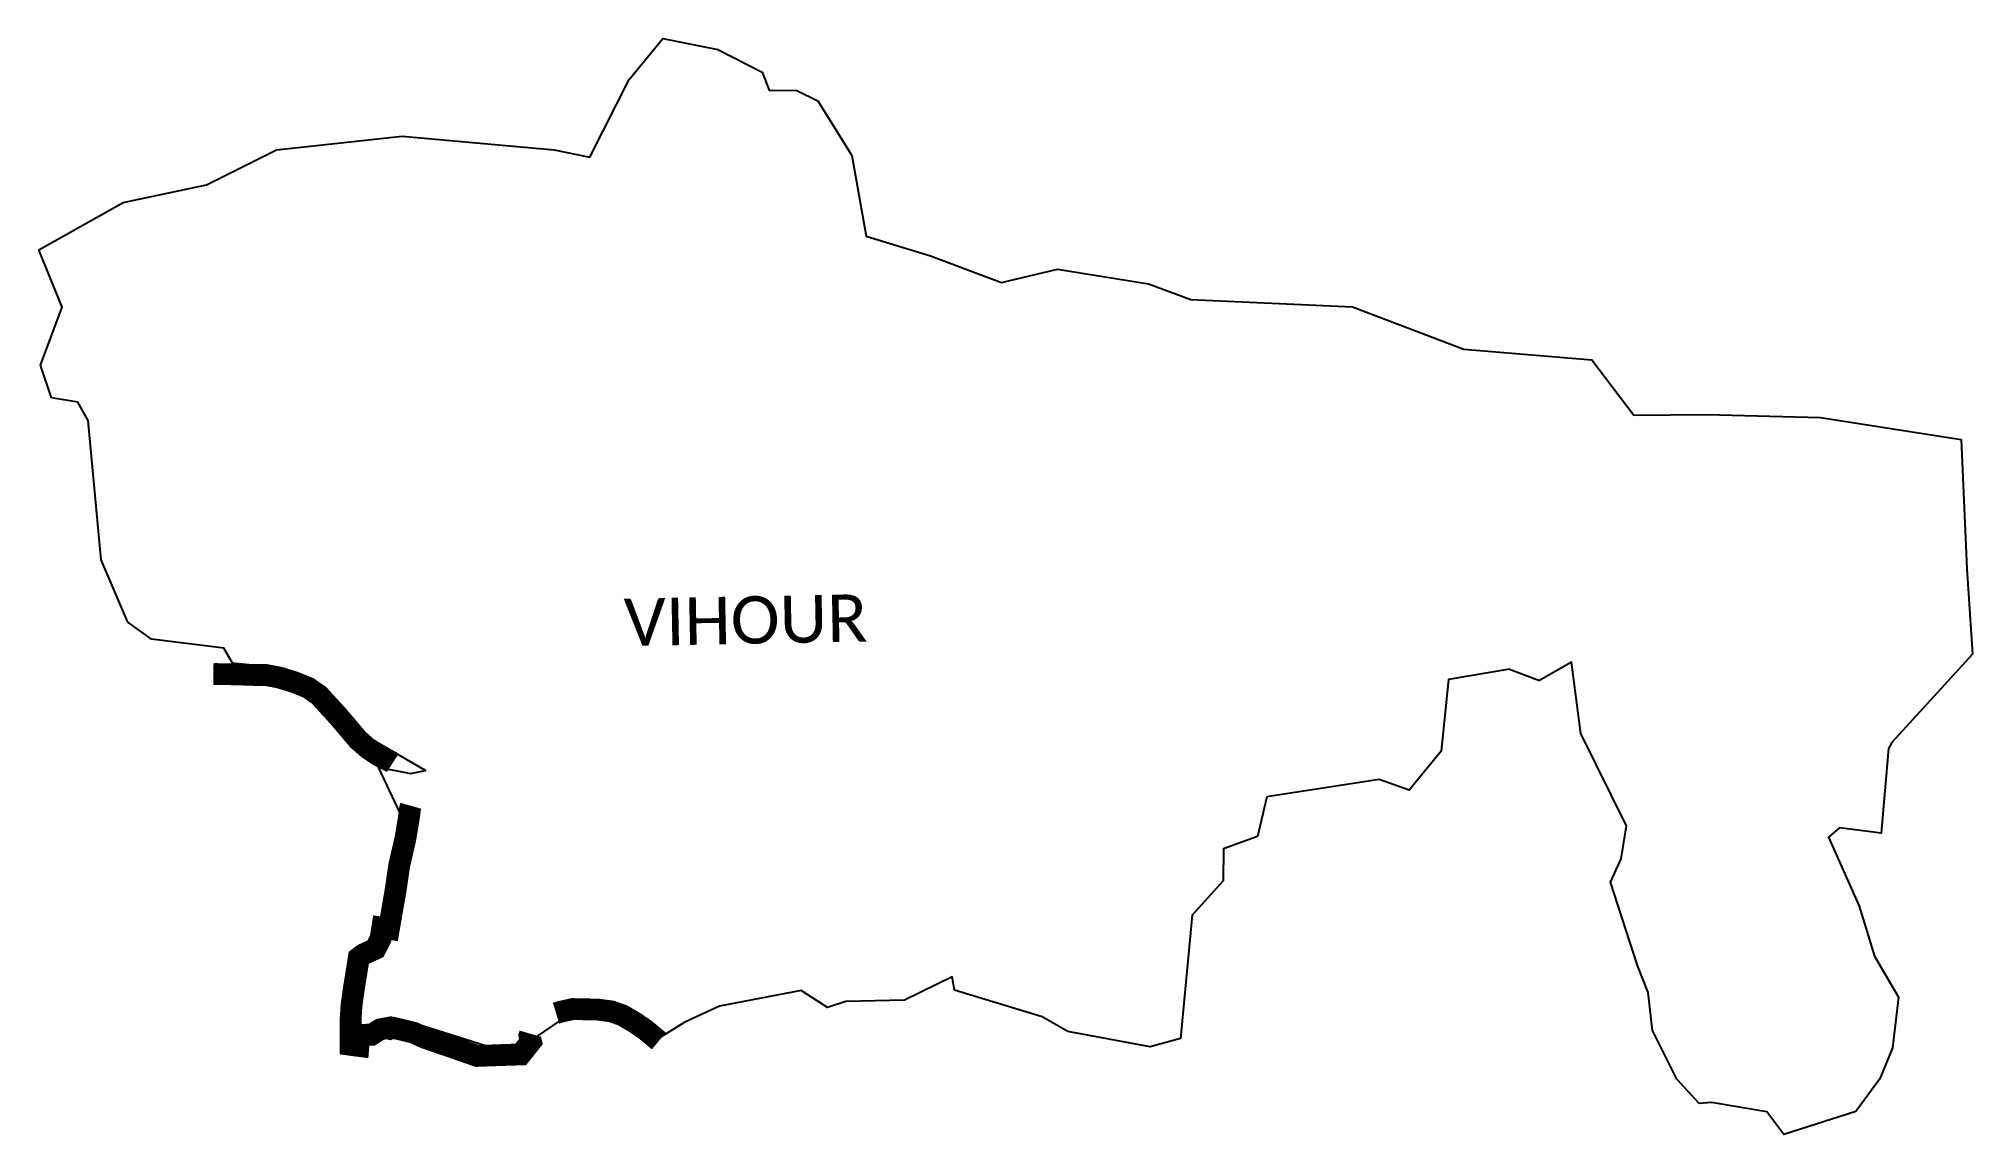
# Model space of a CAD drawing. Header units: metres. Extents: x 281090 to 285520, y 2029258 to 2031768.
import ezdxf

# ---------------------------------------------------------------- set-up
doc = ezdxf.new("R2010")
doc.units = ezdxf.units.M
for name, color, linetype in [('ARTIFICIALLY PROTECTED', 10, 'Continuous'), ('village', 3, 'Continuous'), ('VILLAGE NAME', 250, 'Continuous')]:
    doc.layers.add(name, color=color, linetype=linetype)
doc.styles.get("Standard").update_dxf_attribs({"font": 'simplex.shx'})

msp = doc.modelspace()

# ---------------------------------------------------------------- linework, layer by layer
at = {"color": 3, "flags": 128}
for points in [[(281119.2, 2030945.8), (281093.5, 2031020.3)], [(284459.5, 2030323.9), (284527.9, 2030297.8)]]:
    msp.add_lwpolyline(points, dxfattribs=at)
at = {"layer": 'ARTIFICIALLY PROTECTED', "const_width": 50, "flags": 128}
for points in [[(281489.9, 2030312.8), (281512.5, 2030312.5), (281535, 2030312.2), (281551.3, 2030311.9)], [(281543.1, 2030312), (281591.8, 2030310.4), (281608.9, 2030310.8), (281638.9, 2030305.2), (281673.6, 2030294.7), (281686, 2030289.8), (281707.1, 2030281.4), (281732, 2030263.9), (281775.9, 2030215.9), (281821.3, 2030162.4), (281843.1, 2030143.1), (281868.6, 2030125.9), (281898.2, 2030111.2), (281901, 2030109.4)], [(281942.2, 2030011), (281940.6, 2030005.3), (281937.5, 2029981.4), (281929.6, 2029934.8), (281915.7, 2029874.4), (281907.2, 2029816.5), (281892, 2029729.3), (281876.8, 2029731.6), (281872.7, 2029705.8), (281861.3, 2029683.5), (281832.9, 2029670.3), (281823, 2029662.6), (281818.3, 2029633), (281812.7, 2029598.6), (281806.2, 2029552.8), (281804.3, 2029520.9), (281804.1, 2029463.4), (281822.2, 2029461), (281824.3, 2029485.8), (281842.2, 2029486.5), (281849.1, 2029486.6), (281852.3, 2029486.6), (281872.1, 2029498.8), (281877.3, 2029499.8), (281883.5, 2029500.9), (281896.2, 2029503.3), (281909.8, 2029500.5), (281924.3, 2029497.2), (281949.7, 2029490.7), (281973.9, 2029479.5), (281997.1, 2029471.5), (282031.3, 2029459.8), (282056, 2029451.2), (282081, 2029442.5), (282094.1, 2029437.9), (282149.9, 2029439.9), (282194, 2029441.4), (282217.5, 2029470.8), (282214, 2029484.6), (282215.3, 2029489)], [(282274.9, 2029535.8), (282287.7, 2029539.6), (282313.3, 2029545.3), (282347.4, 2029544.6), (282370.4, 2029544.1), (282401.8, 2029539.9), (282427.1, 2029531), (282454.7, 2029514.9), (282480.3, 2029497.3), (282510.5, 2029472.2)]]:
    msp.add_lwpolyline(points, dxfattribs=at)
at = {"layer": 'village', "color": 3}
for points in [[(281093.5, 2031020.3, 0), (281143.6, 2031153, 0), (281089.7, 2031284.5, 0), (281283, 2031393.1, 0), (281474.5, 2031433.1, 0), (281634.3, 2031513.4, 0), (281922.1, 2031544.9, 0), (282270.9, 2031513.4, 0), (282352.4, 2031496.5, 0), (282442.1, 2031674.8, 0), (282519.2, 2031768.3, 0), (282645.7, 2031743.2, 0), (282747, 2031691.3, 0), (282763, 2031650.1, 0), (282826.9, 2031649.3, 0), (282874.3, 2031626, 0), (282952.3, 2031500.8, 0), (282985.7, 2031316.2, 0), (283133.1, 2031270.7, 0), (283295.8, 2031210, 0), (283423.4, 2031240.1, 0), (283632, 2031206.6, 0), (283728.9, 2031170.9, 0), (284099.5, 2031153.7, 0), (284354.7, 2031056.7, 0), (284647.8, 2031032.5, 0), (284744.3, 2030905.5, 0), (284911, 2030907.2, 0), (285171.6, 2030900.2, 0), (285494.2, 2030850.1, 0), (285506.7, 2030553.6, 0), (285519.6, 2030358, 0), (285335.2, 2030155.6, 0), (285327.4, 2030142.4, 0), (285310.4, 2029948.2, 0), (285215, 2029960.6, 0), (285189.9, 2029939.1, 0), (285260.3, 2029780.9, 0), (285295.3, 2029666.3, 0), (285350.4, 2029572.6, 0), (285336.7, 2029456.4, 0), (285308, 2029385.7, 0), (285252.9, 2029310.8, 0), (285087.8, 2029258.3, 0), (285049, 2029310, 0), (284921.7, 2029331.6, 0), (284893.6, 2029329.2, 0), (284842.7, 2029384.4, 0), (284786.9, 2029496.4, 0), (284777.1, 2029583.5, 0), (284752.6, 2029645.4, 0), (284690.7, 2029836.3, 0), (284715, 2029889.2, 0)], [(284459.5, 2030323.9, 0), (284319.7, 2030299.9, 0), (284302.6, 2030136.1, 0), (284229.2, 2030046.6, 0), (284161, 2030071.5, 0), (283903.3, 2030031.3, 0), (283881.6, 2029940.3, 0), (283803.8, 2029912.2, 0), (283803.4, 2029839.4, 0), (283732, 2029760.4, 0), (283705.4, 2029478.1, 0), (283636.2, 2029458.8, 0), (283447.2, 2029493.9, 0), (283388.4, 2029527.5, 0), (283188.1, 2029588.9, 0), (283182.8, 2029619, 0), (283073, 2029566, 0), (282938.9, 2029562.8, 0), (282896.8, 2029548.9, 0), (282836.3, 2029587.6, 0), (282649.7, 2029552.2, 0), (282569.8, 2029515.3, 0), (282515.7, 2029481.8, 0), (282439.3, 2029516.7, 0), (282320.2, 2029543.7, 0), (282229.6, 2029481.8, 0), (282206.2, 2029438.6, 0), (282113.1, 2029461, 0), (281971.1, 2029506.2, 0), (281895.6, 2029475.8, 0), (281814.9, 2029496.4, 0), (281800.2, 2029553.8, 0), (281822.9, 2029672.3, 0), (281892, 2029725.1, 0), (281931.6, 2029965.2, 0), (281868.5, 2030099.4, 0), (281941.2, 2030084.6, 0), (281975.5, 2030092.1, 0), (281865, 2030155.6, 0), (281702.6, 2030261.9, 0), (281653, 2030325.8, 0), (281533.7, 2030337.7, 0), (281513.7, 2030371.9, 0), (281348.4, 2030392.9, 0), (281294.1, 2030431.8, 0), (281232.5, 2030574.6, 0), (281203.2, 2030893.2, 0), (281179.1, 2030935.7, 0), (281119.2, 2030945.8, 0)], [(284715, 2029889.2, 0), (284727.6, 2029965.4, 0), (284622.5, 2030176.7, 0), (284601.6, 2030339.7, 0), (284527.9, 2030297.8, 0)]]:
    msp.add_polyline3d(points, dxfattribs=at)

# ---------------------------------------------------------------- texts
at = {"layer": 'VILLAGE NAME', "insert": (282429.5, 2030485.3), "char_height": 108.748, "attachment_point": 1, "rotation": 1.1028}
msp.add_mtext_dynamic_manual_height_columns('{\\fCalibri|b0|i0|c0|p34;VIHOUR}', width=726.929, gutter_width=543.7, heights=[0], dxfattribs=at)

doc.saveas('drawing.dxf')
